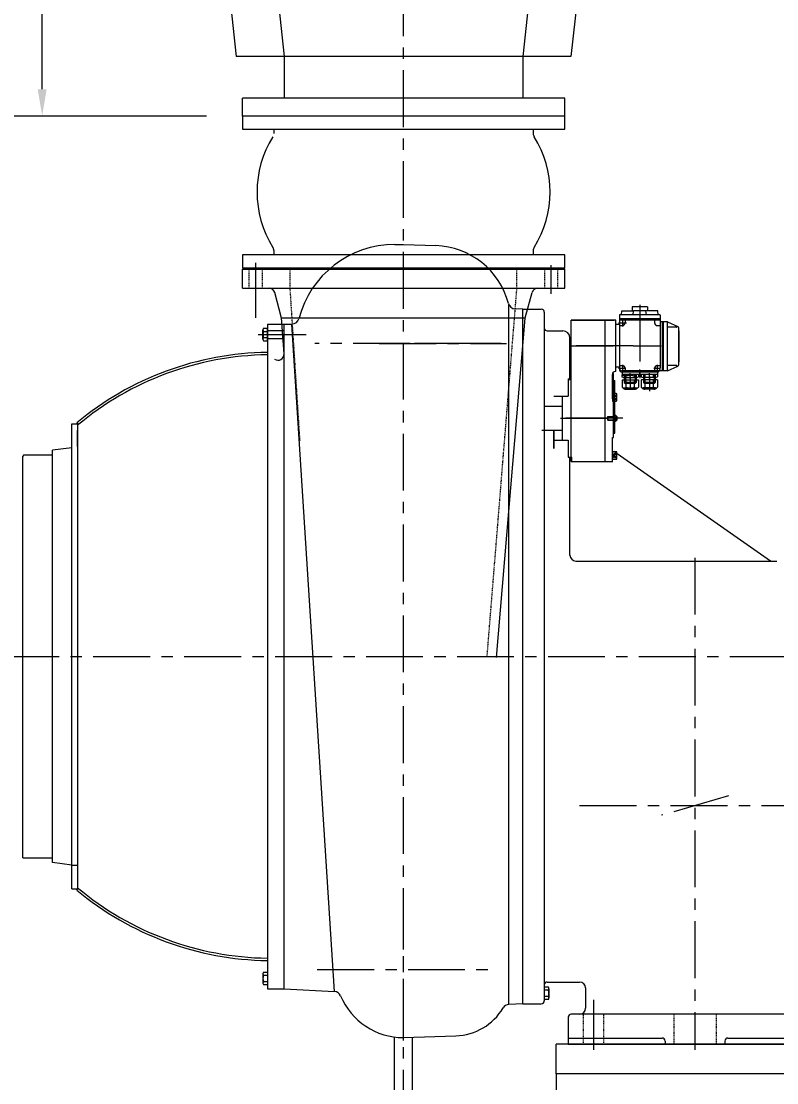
# Model space of a CAD drawing. Header units: inches. Extents: x 0 to 26418, y 0 to 20128.
# Drawn here: x 20152 to 21418, y 10053 to 11834 of the extents above; entities that cross this region are included whole.
import ezdxf

# ---------------------------------------------------------------- set-up
doc = ezdxf.new("R2010")
doc.units = ezdxf.units.IN
doc.header["$MEASUREMENT"] = 0
doc.set_wipeout_variables(frame=1)
for name, pattern in [('ACAD_ISO02W100', [15, 12, -3]), ('CENTER', [50.8, 31.75, -6.35, 6.35, -6.35]), ('点画线', [18, 12, -2, 2, -2]), ('虚线', [2, 1, -1])]:
    doc.linetypes.add(name, pattern=pattern)
doc.layers.get('Defpoints').update_dxf_attribs({"lineweight": 5})
for name, color, linetype, lineweight in [('CAXA1', 5, 'CENTER', 5), ('中心线层', 5, 'CENTER', 5), ('剖面线层', 4, 'Continuous', 5), ('粗实线层', 7, 'Continuous', 5), ('细实线层', 7, 'Continuous', 5), ('虚线层', 6, 'ACAD_ISO02W100', 5)]:
    doc.layers.add(name, color=color, linetype=linetype, lineweight=lineweight)
doc.styles.add('Roman', font='arial.ttf')
doc.styles.get("Standard").update_dxf_attribs({"font": 'arial.ttf'})
doc.dimstyles.new('ISO-25', dxfattribs={"dimscale": 30, "dimtxt": 1.5, "dimasz": 1.5, "dimexe": 2, "dimexo": 2, "dimtad": 1, "dimtih": 1, "dimtoh": 1, "dimdec": 1, "dimlfac": 0.03937, "dimdsep": 46, "dimtxsty": 'Standard', "dimcen": 2.5, "dimclrd": 7, "dimclre": 7, "dimclrt": 7, "dimadec": 0, "dimazin": 0, "dimtfac": 1, "dimtdec": 1, "dimtmove": 0, "dimatfit": 3, "dimfxl": 1, "dimlwd": 5, "dimlwe": 5, "dimarcsym": 0})

# ---------------------------------------------------------------- blocks, each defined once
blk = doc.blocks.new('*D45')
at = {"color": 7, "linetype": 'Continuous', "lineweight": 5, "transparency": 16777216}
for p, q in [((24618, 10158.3), (24618, 8972.9)), ((18499.7, 9958.4), (18499.7, 8972.9)), ((18544.7, 9032.9), (24573, 9032.9))]:
    blk.add_line(p, q, dxfattribs=at)
at = {"color": 7, "transparency": 16777216}
for points in [[(18544.7, 9040.4), (18544.7, 9025.4), (18499.7, 9032.9)], [(24573, 9040.4), (24573, 9025.4), (24618, 9032.9)]]:
    blk.add_solid(points, dxfattribs=at)
at = {"layer": 'Defpoints', "color": 0, "transparency": 16777216}
for p in [(24618, 10218.3), (18499.7, 10018.4), (24618, 9032.9)]:
    blk.add_point(p, dxfattribs=at)
at = {"color": 7, "lineweight": 5, "transparency": 16777216, "insert": (21558.9, 9154.8), "char_height": 165, "attachment_point": 5, "style": 'Roman'}
blk.add_mtext('{\\H1.25x;B}', dxfattribs=at)
blk = doc.blocks.new('*D36')
at = {"color": 7, "linetype": 'Continuous', "lineweight": 5, "transparency": 16777216}
for p, q in [((20225.3, 13774.8), (20127.2, 13774.8)), ((20187.2, 13729.8), (20187.2, 12902.5)), ((20187.2, 11719.8), (20187.2, 12700)), ((20462.8, 11674.8), (20127.2, 11674.8))]:
    blk.add_line(p, q, dxfattribs=at)
at = {"color": 7, "transparency": 16777216}
for points in [[(20179.7, 13729.8), (20194.7, 13729.8), (20187.2, 13774.8)], [(20179.7, 11719.8), (20194.7, 11719.8), (20187.2, 11674.8)]]:
    blk.add_solid(points, dxfattribs=at)
at = {"layer": 'Defpoints', "color": 0, "transparency": 16777216}
for p in [(20285.3, 13774.8), (20187.2, 11674.8), (20522.8, 11674.8)]:
    blk.add_point(p, dxfattribs=at)
at = {"color": 7, "lineweight": 5, "transparency": 16777216, "insert": (20187.2, 12801.2), "char_height": 165, "attachment_point": 5, "style": 'Roman'}
blk.add_mtext('F', dxfattribs=at)

msp = doc.modelspace()

# ---------------------------------------------------------------- linework, layer by layer
at = {"color": 7, "lineweight": 5}
for p, q in [((20312.28, 13624.8), (20512.28, 11774.8)), ((20392.8, 13624.8), (20592.8, 11774.8)), ((21192.8, 13624.8), (20992.8, 11774.8)), ((21273.32, 13624.8), (21073.32, 11774.8)), ((21073.32, 11774.8), (20512.28, 11774.8)), ((20592.8, 11774.8), (20592.8, 11704.8)), ((20992.8, 11774.8), (20992.8, 11704.8)), ((21062.8, 11704.8), (20522.8, 11704.8)), ((20522.8, 11674.8), (20522.8, 11704.8)), ((21062.8, 11674.8), (21062.8, 11704.8)), ((21062.8, 11674.8), (20522.8, 11674.8)), ((21062.8, 11674.8), (20522.8, 11674.8)), ((20522.8, 11674.8), (20522.8, 11652.8)), ((21062.8, 11652.8), (21062.8, 11674.8)), ((20522.8, 11652.8), (21062.8, 11652.8)), ((20575.52, 11652.8), (20575.52, 11645.39)), ((21010.09, 11652.8), (21010.09, 11645.39)), ((20575.52, 11449.2), (20575.52, 11441.8)), ((21010.09, 11449.2), (21010.09, 11441.8)), ((21062.8, 11441.8), (20522.8, 11441.8)), ((20522.8, 11441.8), (20522.8, 11419.8)), ((21062.8, 11419.8), (21062.8, 11441.8)), ((21062.8, 11419.8), (20522.8, 11419.8)), ((20522.8, 11418.14), (21062.8, 11418.14)), ((20522.8, 11386.14), (20522.8, 11418.14)), ((20522.8, 11418.14), (21062.8, 11418.14)), ((21062.8, 11386.14), (21062.8, 11418.14)), ((20522.8, 11386.14), (21062.8, 11386.14)), ((20588.45, 11336.02), (20577.04, 11378.61)), ((20996.74, 11336.14), (21008.15, 11378.72)), ((20969.25, 10184.68), (20969.25, 11358.87)), ((20992.67, 10185.9), (20992.67, 11350.9)), ((20564.67, 11325.9), (20564.67, 10210.9)), ((20592.48, 11276), (20588.44, 11336.14)), ((20588.44, 11336.14), (20996.74, 11336.14)), ((20676.85, 10206.49), (20605.83, 11325.9)), ((20948.74, 10766.79), (20996.74, 11335.96)), ((21254.55, 11262.4), (21253.95, 11262.4)), ((21142.67, 11200.4), (21142.67, 11241.4)), ((21142.67, 11201.37), (21142.67, 11234.46)), ((21158.84, 11240.47), (21158.84, 11237.33)), ((21162.3, 11241.4), (21183.09, 11241.4)), ((21162.3, 11236.4), (21183.09, 11236.4)), ((21165.77, 11237.33), (21165.77, 11240.47)), ((21179.63, 11237.33), (21179.63, 11240.47)), ((21186.55, 11240.47), (21186.55, 11237.33)), ((21190.84, 11240.47), (21190.84, 11237.33)), ((21215.09, 11241.4), (21194.3, 11241.4)), ((21215.09, 11236.4), (21194.3, 11236.4)), ((21197.77, 11237.33), (21197.77, 11240.47)), ((21211.63, 11237.33), (21211.63, 11240.47)), ((21218.55, 11240.47), (21218.55, 11237.33)), ((21159.03, 11232.42), (21159.03, 11219.92)), ((21159.03, 11232.42), (21186.36, 11232.42)), ((21162.45, 11218.92), (21182.95, 11218.92)), ((21165.13, 11216.42), (21180.27, 11216.42)), ((21165.86, 11219.92), (21165.86, 11232.42)), ((21179.53, 11219.92), (21179.53, 11232.42)), ((21186.36, 11232.42), (21186.36, 11219.92)), ((21191.03, 11232.42), (21191.03, 11219.92)), ((21218.36, 11232.42), (21191.03, 11232.42)), ((21214.95, 11218.92), (21194.45, 11218.92)), ((21212.27, 11216.42), (21197.13, 11216.42)), ((21197.86, 11219.92), (21197.86, 11232.42)), ((21211.53, 11219.92), (21211.53, 11232.42)), ((21218.36, 11232.42), (21218.36, 11219.92)), ((21142.67, 11209.27), (21142.67, 11196.54)), ((21149.03, 11209.27), (21142.67, 11209.27)), ((21142.67, 11201.37), (21144.67, 11201.37)), ((21142.67, 11200.4), (21144.67, 11200.4)), ((21144.67, 11185.9), (21144.67, 11201.37)), ((21144.67, 11135.4), (21144.67, 11200.4)), ((21150.31, 11197.81), (21150.31, 11207.99)), ((21142.67, 11196.54), (21149.03, 11196.54)), ((20236.67, 10378.4), (20236.67, 11158.4)), ((20236.67, 11158.4), (20246.67, 11158.4)), ((20245.2, 11160.26), (20247.76, 11157.18)), ((20246.67, 11158.4), (20246.67, 10378.4)), ((20246.67, 11147.09), (20246.67, 11120.47)), ((20246.67, 11120.47), (20246.67, 11147.09)), ((21142.67, 11135.4), (21144.67, 11135.4)), ((21142.67, 11135.4), (21144.67, 11135.4)), ((20236.67, 11118.4), (20204.67, 11114.19)), ((20204.67, 10422.61), (20204.67, 11114.19)), ((20156.67, 11106.4), (20154.67, 11104.4)), ((20154.67, 10430.4), (20154.67, 11104.4)), ((20156.67, 11106.4), (20204.67, 11106.4)), ((20154.67, 10430.4), (20204.67, 10430.4)), ((20236.67, 10418.4), (20204.67, 10422.61)), ((20236.67, 10418.4), (20246.67, 10418.4)), ((20245.2, 10376.54), (20247.76, 10379.62)), ((20236.67, 10378.4), (20246.67, 10378.4)), ((20564.67, 10268.4), (20564.67, 10210.9)), ((20557.94, 10238.79), (20564.67, 10238.79)), ((20564.67, 10238.79), (20564.67, 10218.01)), ((20557.17, 10236.19), (20557.17, 10220.61)), ((20557.94, 10233.6), (20564.67, 10233.6)), ((20557.94, 10223.2), (20564.67, 10223.2)), ((20564.67, 10234.4), (20564.67, 10222.4)), ((21033.67, 10222.4), (21087.67, 10222.4)), ((20557.94, 10218.01), (20564.67, 10218.01)), ((20564.67, 10210.9), (20592.67, 10210.9)), ((21028.67, 10213.8), (21028.67, 10193.01)), ((21035.41, 10213.8), (21028.67, 10213.8)), ((21028.67, 10209.4), (21028.67, 10197.4)), ((21035.41, 10208.6), (21028.67, 10208.6)), ((21036.17, 10211.2), (21036.17, 10195.61)), ((21097.67, 10212.4), (21097.67, 10178.4)), ((20992.67, 10185.9), (20969.25, 10184.68)), ((20992.67, 10185.9), (21023.67, 10185.9)), ((21035.41, 10198.21), (21028.67, 10198.21)), ((21035.41, 10193.01), (21028.67, 10193.01)), ((21074.52, 10168.4), (21073.66, 10168.4)), ((21087.67, 10168.4), (21074.14, 10168.4)), ((21514.5, 10168.4), (21087.67, 10168.4)), ((21068.66, 10163.4), (21068.66, 10118.4)), ((20792.72, 10129.09), (20880.52, 10132.16)), ((20777.67, 10027.13), (20777.67, 10130.09)), ((20807.64, 10027.13), (20807.64, 10129.61)), ((21048.66, 10068.4), (21048.66, 10118.4)), ((21551.93, 10118.4), (21048.66, 10118.4)), ((21068.66, 10128.4), (21226.16, 10128.4)), ((21068.66, 10118.4), (21533.67, 10118.4)), ((21231.16, 10123.4), (21231.16, 10118.4)), ((21331.17, 10123.4), (21331.17, 10118.4)), ((21336.17, 10128.4), (21533.67, 10128.4)), ((21048.66, 10068.4), (21048.66, 9613.4)), ((23708.66, 10068.4), (21048.66, 10068.4))]:
    msp.add_line(p, q, dxfattribs=at)
for centre, radius, start, end in [((21020.09, 11645.39), 10, 180, 212.17888), ((20721.41, 11547.3), 174.19, 147.82112, 212.17888), ((20864.19, 11547.3), 174.19, 327.82112, 32.17888), ((20565.52, 11449.2), 10, 0, 32.17888), ((21020.09, 11449.2), 10, 147.82112, 180), ((20567.38, 11376.02), 10, 15, 90), ((20571.63, 10768.41), 510, 90.7818, 129.79616), ((20571.63, 10768.41), 506, 90.78798, 129.9576), ((20582.51, 11275.33), 10, 234.75083, 3.84173), ((21162.3, 11234.47), 6.93, 60, 120), ((21162.3, 11243.33), 6.93, 240, 300), ((21172.7, 11215.08), 26.32, 74.73852, 105.26148), ((21172.7, 11262.72), 26.32, 254.73852, 285.26148), ((21183.09, 11234.47), 6.93, 60, 120), ((21183.09, 11243.33), 6.93, 240, 300), ((21194.3, 11234.47), 6.93, 60, 120), ((21194.3, 11243.33), 6.93, 240, 300), ((21204.7, 11215.08), 26.32, 74.73852, 105.26148), ((21204.7, 11262.72), 26.32, 254.73852, 285.26148), ((21215.09, 11234.47), 6.93, 60, 120), ((21215.09, 11243.33), 6.93, 240, 300), ((21162.45, 11225.3), 6.37, 237.57942, 302.42058), ((21165.13, 11221.42), 5, 206.6708, 270), ((21172.7, 11242.92), 24, 253.45873, 286.54127), ((21182.95, 11225.3), 6.37, 237.57942, 302.42058), ((21180.27, 11221.42), 5, 270, 333.3292), ((21194.45, 11225.3), 6.37, 237.57942, 302.42058), ((21197.13, 11221.42), 5, 206.6708, 270), ((21204.7, 11242.92), 24, 253.45873, 286.54127), ((21214.95, 11225.3), 6.37, 237.57942, 302.42058), ((21212.27, 11221.42), 5, 270, 333.3292), ((21149.03, 11207.99), 1.27, 0.00059, 90.00059), ((21149.03, 11197.81), 1.27, 270.00059, 0.00059), ((20571.63, 10768.39), 506, 230.0424, 269.21202), ((20571.63, 10768.39), 510, 230.20384, 269.2182), ((20561.96, 10236.19), 4.79, 147.13277, 212.86723), ((20575.17, 10228.4), 18, 163.22135, 196.77865), ((20561.96, 10220.61), 4.79, 147.13277, 212.86723), ((21033.67, 10217.4), 5, 90, 180), ((21033.67, 10217.4), 5, 90, 180), ((21087.67, 10212.4), 10, 360, 90), ((21031.39, 10211.2), 4.79, 327.13277, 32.86723), ((21018.17, 10203.4), 18, 343.22135, 16.77865), ((20969.87, 10172.69), 12, 93, 149.13372), ((21023.67, 10190.9), 5, 270, 0), ((21031.39, 10195.61), 4.79, 327.13277, 32.86723), ((20877.17, 10228.1), 96, 271.99996, 329.13371), ((21073.66, 10163.4), 5, 90, 180), ((21087.67, 10178.4), 10, 270, 0), ((21226.16, 10123.4), 5, 0, 90), ((21336.17, 10123.4), 5, 90, 180)]:
    msp.add_arc(centre, radius, start, end, dxfattribs=at)
at = {"layer": 'CAXA1', "linetype": 'CENTER', "lineweight": 5, "ltscale": 3}
for p, q in [((20792.67, 9827.52), (20792.67, 13867.85)), ((20545.3, 11336.49), (20545.3, 11428.43)), ((21040.3, 11376.38), (21040.3, 11424.85)), ((21188.7, 11358.11), (21188.7, 11235.24)), ((20549.08, 11308.4), (20629.83, 11308.4)), ((20554.23, 11308.4), (20612.73, 11308.4)), ((20956.27, 11293.4), (20643.87, 11293.4)), ((20906.17, 11293.4), (20729.92, 11293.4)), ((20956.27, 11293.4), (20743.41, 11293.4)), ((20751.99, 11293.4), (20887.93, 11293.4)), ((20751.99, 11293.4), (20887.93, 11293.4)), ((20904.75, 11293.4), (20956.27, 11293.4)), ((20957.17, 11293.4), (20965.32, 11293.4)), ((21177.32, 11289.4), (21069.54, 11289.4)), ((21070.05, 11289.4), (21144.17, 11289.4)), ((21177.32, 11289.4), (21224.72, 11289.4)), ((21159.48, 11257.72), (21159.48, 11246.21)), ((21217.98, 11257.66), (21217.98, 11246.21)), ((21172.7, 11238.05), (21172.7, 11217.64)), ((21188.7, 11240.42), (21188.7, 11249.51)), ((21204.7, 11238.05), (21204.7, 11213.09)), ((21212.12, 11251.8), (21221.48, 11251.8)), ((21159.97, 11167.9), (21055.67, 11167.9)), ((21055.67, 11167.9), (21150.46, 11167.9)), ((21067.16, 11167.9), (21137.31, 11167.9)), ((21067.16, 11167.9), (21109.6, 11167.9)), ((21281.16, 10933.83), (21281.16, 10108.43)), ((18444.06, 10768.4), (21659.03, 10768.4)), ((21337.21, 10534.75), (21225.12, 10502.05)), ((21087.74, 10518.27), (21720.74, 10518.27)), ((20792.67, 10124.55), (20792.67, 10369.73)), ((20648.03, 10243.4), (20937.32, 10243.4)), ((21111.17, 10192.41), (21111.17, 10108.56))]:
    msp.add_line(p, q, dxfattribs=at)
at = {"layer": '中心线层', "color": 7, "linetype": '点画线', "lineweight": 5}
for p, q in [((21172.7, 11234.33), (21172.7, 11243.47)), ((21204.7, 11234.33), (21204.7, 11243.47))]:
    msp.add_line(p, q, dxfattribs=at)
at = {"layer": '剖面线层', "color": 7, "lineweight": 5}
msp.add_line((21130.72, 11257.9), (21130.67, 11257.85), dxfattribs=at)
at = {"layer": '粗实线层', "color": 7, "lineweight": 5}
for p, q in [((21148.67, 11253.4), (21148.67, 11332.4)), ((21148.67, 11246.4), (21148.67, 11271.9)), ((21142.9, 11242.9), (21144.67, 11242.9)), ((21144.67, 11200.4), (21144.67, 11242.9)), ((21146.67, 11246.3), (21146.67, 11246.4)), ((21148.67, 11246.4), (21147.67, 11246.4)), ((21142.67, 11227.9), (21144.67, 11227.9)), ((21144.67, 11231.43), (21146.67, 11231.43)), ((21146.67, 11192.9), (21146.67, 11231.43)), ((21144.67, 11192.9), (21146.67, 11192.9)), ((21146.67, 11142.9), (21146.67, 11192.9)), ((21144.67, 11142.9), (21146.67, 11142.9))]:
    msp.add_line(p, q, dxfattribs=at)
msp.add_arc((21147.67, 11241.4), 5, 90, 180, dxfattribs=at)
at = {"layer": '细实线层', "color": 7, "lineweight": 5}
for p, q in [((20778.17, 11459.4), (20779.07, 11459.4)), ((20992.67, 11350.9), (20979.82, 11351.46)), ((20992.67, 11350.9), (21023.67, 11350.9)), ((21028.67, 11345.9), (21028.67, 11319.4)), ((21154.45, 11340.9), (21154.45, 11250.4)), ((21222.45, 11341.4), (21154.95, 11341.4)), ((21157.95, 11341.4), (21158.7, 11347.9)), ((21158.7, 11347.9), (21178.42, 11347.9)), ((21175.7, 11354.7), (21175.7, 11347.9)), ((21201.7, 11354.7), (21175.7, 11354.7)), ((21177.4, 11341.4), (21178.38, 11347.78)), ((21198.52, 11348.2), (21178.88, 11348.2)), ((21218.7, 11347.9), (21198.98, 11347.9)), ((21199.99, 11341.4), (21199.01, 11347.78)), ((21201.7, 11354.7), (21201.7, 11347.9)), ((21219.45, 11341.4), (21218.7, 11347.9)), ((21222.95, 11340.9), (21222.95, 11252.4)), ((21073.67, 11102.9), (21073.67, 11332.4)), ((21148.67, 11332.4), (21073.67, 11332.4)), ((21074.67, 11332.4), (21145.67, 11332.4)), ((21130.67, 11095.4), (21130.67, 11332.4)), ((21154.45, 11325.4), (21148.67, 11325.4)), ((21153.08, 11327.8), (21166.43, 11327.8)), ((21222.95, 11334.4), (21154.45, 11334.4)), ((21222.95, 11332.4), (21154.45, 11332.4)), ((21177.32, 11332.4), (21154.45, 11332.4)), ((21154.45, 11323.3), (21159.48, 11323.3)), ((21159.48, 11333.3), (21159.48, 11321.51)), ((21163.98, 11332.4), (21163.98, 11327.8)), ((21213.48, 11332.4), (21213.48, 11327.8)), ((21217.98, 11323.3), (21223.16, 11323.3)), ((21234.95, 11329.4), (21222.95, 11329.4)), ((21225.95, 11329.4), (21225.95, 11247.4)), ((21227.95, 11329.4), (21227.95, 11247.4)), ((21234.95, 11329.4), (21252.19, 11321.57)), ((21234.95, 11247.4), (21234.95, 11329.4)), ((21028.67, 11319.4), (21028.67, 10190.9)), ((21033.67, 11314.4), (21059.67, 11314.4)), ((21249.99, 11320.47), (21234.95, 11320.47)), ((21253.95, 11257.97), (21253.95, 11318.83)), ((21254.55, 11314.4), (21253.95, 11314.4)), ((21254.55, 11262.4), (21254.55, 11314.4)), ((21071.67, 11232.9), (21071.67, 11302.4)), ((21071.67, 11232.85), (21071.67, 11280.42)), ((21071.67, 11232.9), (21071.67, 11280.42)), ((21154.45, 11253.4), (21148.67, 11253.4)), ((21154.45, 11256.3), (21159.48, 11256.3)), ((21217.98, 11256.3), (21222.95, 11256.3)), ((21249.99, 11256.34), (21234.95, 11256.34)), ((21234.95, 11247.4), (21252.19, 11255.24)), ((21073.67, 11233.87), (21073.67, 11240.36)), ((21153.08, 11251.8), (21165.2, 11251.8)), ((21177.32, 11239.4), (21158.84, 11239.4)), ((21159.2, 11245.41), (21159.2, 11241.4)), ((21218.2, 11241.4), (21159.2, 11241.4)), ((21234.95, 11247.4), (21159.45, 11247.4)), ((21217.95, 11245.4), (21159.45, 11245.4)), ((21162.7, 11241.4), (21162.7, 11228.1)), ((21163.98, 11251.8), (21163.98, 11247.4)), ((21164.7, 11241.4), (21164.7, 11226.1)), ((21180.7, 11241.4), (21180.7, 11226.1)), ((21182.7, 11241.4), (21182.7, 11228.1)), ((21194.7, 11241.4), (21194.7, 11228.1)), ((21196.7, 11241.4), (21196.7, 11226.1)), ((21212.7, 11241.4), (21212.7, 11226.1)), ((21213.48, 11251.8), (21213.48, 11247.4)), ((21214.7, 11241.4), (21214.7, 11228.1)), ((21218.2, 11245.4), (21218.2, 11241.4)), ((21068.67, 11233.87), (21071.67, 11233.87)), ((21068.67, 11233.87), (21068.67, 11211.89)), ((21068.67, 11233.87), (21068.67, 11204.9)), ((21068.67, 11233.87), (21071.67, 11233.87)), ((21068.67, 11233.81), (21068.67, 11211.89)), ((21068.67, 11232.9), (21073.79, 11232.9)), ((21068.67, 11232.9), (21073.67, 11232.9)), ((21068.67, 11224.9), (21068.67, 11224.9)), ((21071.67, 11232.9), (21071.67, 11232.85)), ((21162.7, 11228.1), (21164.7, 11226.1)), ((21182.7, 11228.1), (21162.7, 11228.1)), ((21180.7, 11226.1), (21164.7, 11226.1)), ((21182.7, 11228.1), (21180.7, 11226.1)), ((21194.7, 11228.1), (21196.7, 11226.1)), ((21214.7, 11228.1), (21194.7, 11228.1)), ((21212.7, 11226.1), (21196.7, 11226.1)), ((21214.7, 11228.1), (21212.7, 11226.1)), ((21044.67, 11204.9), (21068.67, 11204.9)), ((21058.67, 11204.9), (21058.67, 11130.9)), ((21028.67, 11187.9), (21058.67, 11187.9)), ((21024.72, 11147.9), (21058.67, 11147.9)), ((21044.67, 11147.85), (21044.67, 11117.35)), ((21044.67, 11117.39), (21044.67, 11147.85)), ((21044.67, 11130.9), (21068.67, 11130.9)), ((21044.67, 11130.86), (21044.67, 11130.86)), ((21068.67, 11130.9), (21068.67, 11102.9)), ((21142.67, 11095.4), (21142.67, 11135.4)), ((21142.67, 11096.37), (21142.67, 11135.4)), ((21068.67, 11123.89), (21068.67, 11102.85)), ((21068.67, 11123.89), (21068.67, 11102.91)), ((21142.67, 11111.77), (21142.67, 11099.04)), ((21149.04, 11111.77), (21142.67, 11111.77)), ((21407.67, 10928.4), (21145.2, 11112.19)), ((21150.31, 11100.31), (21150.31, 11110.49)), ((21068.67, 11102.9), (21073.67, 11102.9)), ((21068.67, 11102.85), (21073.67, 11102.85)), ((21069.67, 11102.9), (21074.67, 11102.9)), ((21071.67, 10938.4), (21071.67, 11102.9)), ((21071.67, 11102.85), (21071.67, 11102.9)), ((21071.67, 11040.04), (21071.67, 11102.9)), ((21073.67, 11095.4), (21073.67, 11102.9)), ((21073.67, 11095.4), (21142.67, 11095.4)), ((21074.67, 11095.4), (21074.67, 11102.9)), ((21074.67, 11095.4), (21143.67, 11095.4)), ((21142.67, 11099.04), (21149.04, 11099.04)), ((21146.31, 11108.87), (21144.31, 11105.4)), ((21146.31, 11101.94), (21144.31, 11105.4)), ((21146.31, 11108.87), (21150.31, 11108.87)), ((21146.31, 11107.13), (21150.31, 11107.13)), ((21146.31, 11103.67), (21150.31, 11103.67)), ((21146.31, 11101.94), (21150.31, 11101.94)), ((21081.67, 10928.4), (21418.16, 10928.4))]:
    msp.add_line(p, q, dxfattribs=at)
at = {"layer": '细实线层', "color": 7, "linetype": 'Continuous', "lineweight": 5}
for p, q in [((20779.07, 11459.4), (20792.67, 11459.4)), ((20792.67, 11459.4), (20846.74, 11457.51)), ((20564.67, 11325.9), (20605.83, 11325.9)), ((20592.67, 10210.9), (20592.67, 11325.9)), ((20557.17, 11300.61), (20557.17, 11316.19)), ((20557.94, 11318.79), (20564.67, 11318.79)), ((20557.94, 11313.6), (20564.67, 11313.6)), ((20564.67, 11298.01), (20564.67, 11318.79)), ((20564.67, 11302.4), (20564.67, 11314.4)), ((20564.73, 11314.9), (20592.67, 11314.9)), ((20557.94, 11303.2), (20564.67, 11303.2)), ((20557.94, 11298.01), (20564.67, 11298.01)), ((20564.67, 11301.9), (20592.67, 11301.9)), ((20592.67, 10210.9), (20676.85, 10206.49)), ((20783.6, 10129.1), (20792.72, 10129.1))]:
    msp.add_line(p, q, dxfattribs=at)
for centre, radius, start, end in [((20778.17, 11293.4), 166, 89.99995, 165.52249), ((20842.17, 11326.59), 131, 14.93662, 88), ((21017.81, 11376.14), 10, 90, 165), ((20980.34, 11363.45), 12, 194.93662, 267.5), ((20605.83, 11337.9), 12, 270, 345.52249), ((20561.96, 11316.19), 4.79, 147.13277, 212.86723), ((20575.17, 11308.4), 18, 163.22135, 196.77865), ((20561.96, 11300.61), 4.79, 147.13277, 212.86723), ((20676.22, 10194.51), 12, 22.77629, 87), ((20792.67, 10243.4), 114.3, 202.7763, 270.14527)]:
    msp.add_arc(centre, radius, start, end, dxfattribs=at)
at = {"layer": '细实线层', "color": 7, "lineweight": 5}
for centre, radius, start, end in [((21023.67, 11345.9), 5, 0, 90), ((21154.95, 11340.9), 0.5, 90, 180), ((21178.88, 11347.7), 0.5, 90, 171.27127), ((21198.52, 11347.7), 0.5, 8.72873, 90), ((21222.45, 11340.9), 0.5, 0, 90), ((21159.48, 11327.8), 4.5, 270, 0), ((21217.98, 11327.8), 4.5, 180, 270), ((21033.67, 11319.4), 5, 180, 270), ((21059.67, 11302.4), 12, 0, 90), ((21249.99, 11321.47), 1, 270, 65.55605), ((21250.95, 11318.83), 3, 0, 65.55605), ((21159.45, 11252.4), 5, 180, 270), ((21159.48, 11251.8), 4.5, 0, 90), ((21217.98, 11251.8), 4.5, 90, 180), ((21217.95, 11252.4), 5, 270, 0), ((21249.99, 11255.34), 1, 294.44395, 90), ((21250.95, 11257.97), 3, 294.44395, 0), ((21159.45, 11250.4), 5, 180, 270), ((21217.95, 11250.4), 5, 270, 323.1301), ((21149.04, 11110.49), 1.27, 0, 90), ((21152.89, 11105.4), 6.8, 165.25287, 194.74713), ((21148.04, 11108), 1.94, 153.43495, 206.56505), ((21148.04, 11102.8), 1.94, 153.43495, 206.56505), ((21149.04, 11100.31), 1.27, 270, 0), ((21081.67, 10938.4), 10, 180, 270)]:
    msp.add_arc(centre, radius, start, end, dxfattribs=at)
msp.add_open_spline([(21068.67, 11231.98), (21068.68, 11232), (21068.7, 11232.02), (21068.72, 11232.04)], degree=3, dxfattribs=at)
at = {"layer": '虚线层', "color": 7, "linetype": '虚线', "lineweight": 5}
for p, q in [((20534.3, 11386.14), (20534.3, 11418.14)), ((20556.3, 11386.14), (20556.3, 11418.14)), ((20602.8, 11386.14), (20602.8, 11418.14)), ((20982.8, 11386.14), (20982.8, 11418.14)), ((21029.3, 11386.14), (21029.3, 11418.14)), ((21051.3, 11386.14), (21051.3, 11418.14)), ((20619.33, 11129.66), (20602.8, 11386.14)), ((20932.81, 10768.14), (20982.8, 11386.14)), ((21094.17, 10118.4), (21094.17, 10168.4)), ((21128.17, 10118.4), (21128.17, 10168.4)), ((21245.72, 10168.4), (21245.72, 10118.4)), ((21316.61, 10168.4), (21316.61, 10118.4))]:
    msp.add_line(p, q, dxfattribs=at)
at = {"layer": '虚线层', "color": 7, "lineweight": 5}
for p, q in [((21146.31, 11206.36), (21144.31, 11202.9)), ((21146.31, 11199.44), (21144.31, 11202.9)), ((21146.31, 11206.36), (21150.31, 11206.36)), ((21146.31, 11204.63), (21150.31, 11204.63)), ((21146.31, 11201.17), (21150.31, 11201.17)), ((21146.31, 11199.44), (21150.31, 11199.44))]:
    msp.add_line(p, q, dxfattribs=at)
for centre, radius, start, end in [((21152.89, 11202.9), 6.8, 165.25346, 194.74772), ((21148.04, 11205.5), 1.94, 153.43554, 206.56564), ((21148.04, 11200.3), 1.94, 153.43554, 206.56564)]:
    msp.add_arc(centre, radius, start, end, dxfattribs=at)

# ---------------------------------------------------------------- dimensions: what is measured, and where the dimension line sits
at = {"color": 7, "lineweight": 5}
dim = msp.add_linear_dim(base=(20187.25, 11674.8), p1=(20285.3, 13774.8), p2=(20522.8, 11674.8), angle=90, text='F', dimstyle='ISO-25', override={"dimtxt": 5.5, "dimpost": '\\X', "dimtxsty": 'Roman', "dimtmove": 1}, dxfattribs=at)
dim.commit()
dim.dimension.update_dxf_attribs({"geometry": '*D36', "text_midpoint": (20187.25, 12801.21), "dimtype": 160})
dim = msp.add_linear_dim(base=(24618.05, 9032.95), p1=(18499.67, 10018.4), p2=(24618.05, 10218.27), text='{\\H1.25x;B}', dimstyle='ISO-25', override={"dimtxt": 5.5, "dimpost": '\\X', "dimtxsty": 'Roman', "dimtmove": 1}, dxfattribs=at)
dim.commit()
dim.dimension.update_dxf_attribs({"geometry": '*D45', "text_midpoint": (21558.86, 9032.95), "dimtype": 160})

# ---------------------------------------------------------------- next in the draw order: wipeouts: each hides what was drawn before it
msp.add_wipeout([(21134.67, 11167.9), (21134.67, 11168.68), (21134.67, 11168.68), (21134.67, 11170.45), (21134.67, 11170.45), (21135.12, 11170.9), (21135.12, 11170.9), (21144.67, 11170.9), (21144.67, 11170.9), (21146.67, 11170.9), (21146.67, 11170.9), (21146.67, 11173.15), (21146.67, 11173.15), (21146.8, 11173.12), (21146.93, 11173.08), (21147.06, 11173.05), (21147.19, 11173.01), (21147.32, 11172.96), (21147.45, 11172.91), (21147.58, 11172.86), (21147.7, 11172.81), (21147.83, 11172.75), (21147.95, 11172.69), (21148.07, 11172.63), (21148.19, 11172.56), (21148.31, 11172.49), (21148.42, 11172.42), (21148.53, 11172.34), (21148.65, 11172.26), (21148.76, 11172.18), (21148.86, 11172.1), (21148.97, 11172.01), (21149.07, 11171.92), (21149.17, 11171.83), (21149.27, 11171.74), (21149.37, 11171.64), (21149.46, 11171.54), (21149.55, 11171.44), (21149.64, 11171.34), (21149.73, 11171.23), (21149.81, 11171.12), (21149.89, 11171.01), (21149.97, 11170.9), (21149.97, 11170.9), (21149.97, 11170.21), (21149.97, 11170.21), (21149.97, 11169.05), (21149.97, 11169.05), (21149.97, 11168.68), (21149.97, 11168.68), (21149.97, 11167.9), (21149.97, 11167.9), (21149.97, 11166.75), (21149.97, 11166.75), (21149.97, 11165.59), (21149.97, 11165.59), (21149.97, 11164.9), (21149.97, 11164.9), (21149.89, 11164.79), (21149.81, 11164.68), (21149.73, 11164.57), (21149.64, 11164.46), (21149.55, 11164.36), (21149.46, 11164.26), (21149.37, 11164.16), (21149.27, 11164.06), (21149.17, 11163.97), (21149.07, 11163.88), (21148.97, 11163.79), (21148.86, 11163.7), (21148.76, 11163.62), (21148.65, 11163.54), (21148.53, 11163.46), (21148.42, 11163.38), (21148.31, 11163.31), (21148.19, 11163.24), (21148.07, 11163.17), (21147.95, 11163.11), (21147.83, 11163.05), (21147.7, 11162.99), (21147.58, 11162.94), (21147.45, 11162.89), (21147.32, 11162.84), (21147.19, 11162.79), (21147.06, 11162.75), (21146.93, 11162.72), (21146.8, 11162.68), (21146.67, 11162.65), (21146.67, 11162.65), (21146.67, 11164.9), (21146.67, 11164.9), (21144.67, 11164.9), (21144.67, 11164.9), (21135.12, 11164.9), (21135.12, 11164.9), (21134.67, 11165.35), (21134.67, 11165.35)], dxfattribs=at).dxf.layer = '粗实线层'

# ---------------------------------------------------------------- next in the draw order: linework, layer by layer
at = {"layer": '中心线层', "color": 7, "lineweight": 5}
msp.add_line((21151.47, 11167.9), (21133.17, 11167.9), dxfattribs=at)
at = {"layer": '粗实线层', "color": 7, "lineweight": 5}
for p, q in [((21134.67, 11170.45), (21135.12, 11170.9)), ((21134.67, 11170.45), (21134.67, 11165.35)), ((21134.67, 11165.35), (21135.12, 11164.9)), ((21135.12, 11170.9), (21135.12, 11164.9)), ((21135.12, 11170.9), (21146.67, 11170.9)), ((21135.12, 11164.9), (21146.67, 11164.9)), ((21144.67, 11164.9), (21144.67, 11170.9)), ((21146.67, 11162.65), (21146.67, 11173.15)), ((21149.97, 11170.9), (21149.97, 11164.9))]:
    msp.add_line(p, q, dxfattribs=at)
for start, end in [(33.91171, 77.51453), (282.48547, 326.08829)]:
    msp.add_arc((21145.51, 11167.9), 5.38, start, end, dxfattribs=at)
at = {"layer": '细实线层', "color": 7, "lineweight": 5}
for p, q in [((21134.67, 11170.45), (21144.67, 11170.45)), ((21134.67, 11165.35), (21144.67, 11165.35)), ((21146.67, 11170.9), (21144.67, 11170.45)), ((21144.67, 11165.35), (21146.67, 11164.9))]:
    msp.add_line(p, q, dxfattribs=at)
at = {"layer": '虚线层', "color": 7, "lineweight": 5}
for p, q in [((21147.89, 11170.21), (21146.67, 11167.9)), ((21147.89, 11165.59), (21146.67, 11167.9)), ((21147.89, 11170.21), (21149.97, 11170.21)), ((21147.89, 11169.05), (21149.97, 11169.05)), ((21147.89, 11166.75), (21149.97, 11166.75)), ((21147.89, 11165.59), (21149.97, 11165.59))]:
    msp.add_line(p, q, dxfattribs=at)
for centre, radius, start, end in [((21152.27, 11167.9), 4.54, 165.25287, 194.74713), ((21149.04, 11169.63), 1.29, 153.43495, 206.56505), ((21149.04, 11166.17), 1.29, 153.43495, 206.56505)]:
    msp.add_arc(centre, radius, start, end, dxfattribs=at)

doc.saveas('drawing.dxf')
